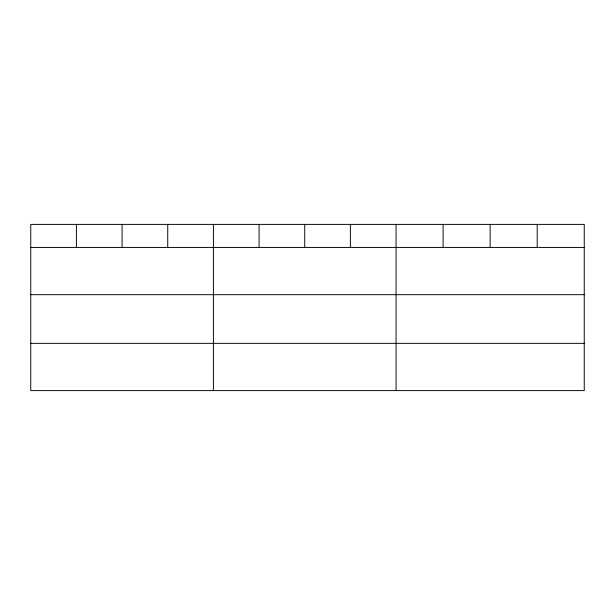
<?xml version="1.0" encoding="UTF-8"?>
<svg xmlns="http://www.w3.org/2000/svg" width="615" height="615" viewBox="0 0 615 615"><rect width="100%" height="100%" fill="white"/><g stroke="black" fill="none" stroke-linecap="round" stroke-linejoin="round"><path stroke-width="0.92" d="M584.25 294.685L584.25 224.398L30.75 224.398L30.75 390.602L584.25 390.602L584.25 294.685L30.75 294.685M30.75 247.438L584.25 247.438M30.75 343.355L584.25 343.355M537.202 224.398L537.202 247.438M490.155 224.398L490.155 247.438M443.108 224.398L443.108 247.438M396.06 224.398L396.06 390.602M350.396 224.398L350.396 247.438M304.733 224.398L304.733 247.438M259.069 224.398L259.069 247.438M213.405 224.398L213.405 390.602M167.741 224.398L167.741 247.438M122.078 224.398L122.078 247.438M76.414 224.398L76.414 247.438"/></g></svg>
